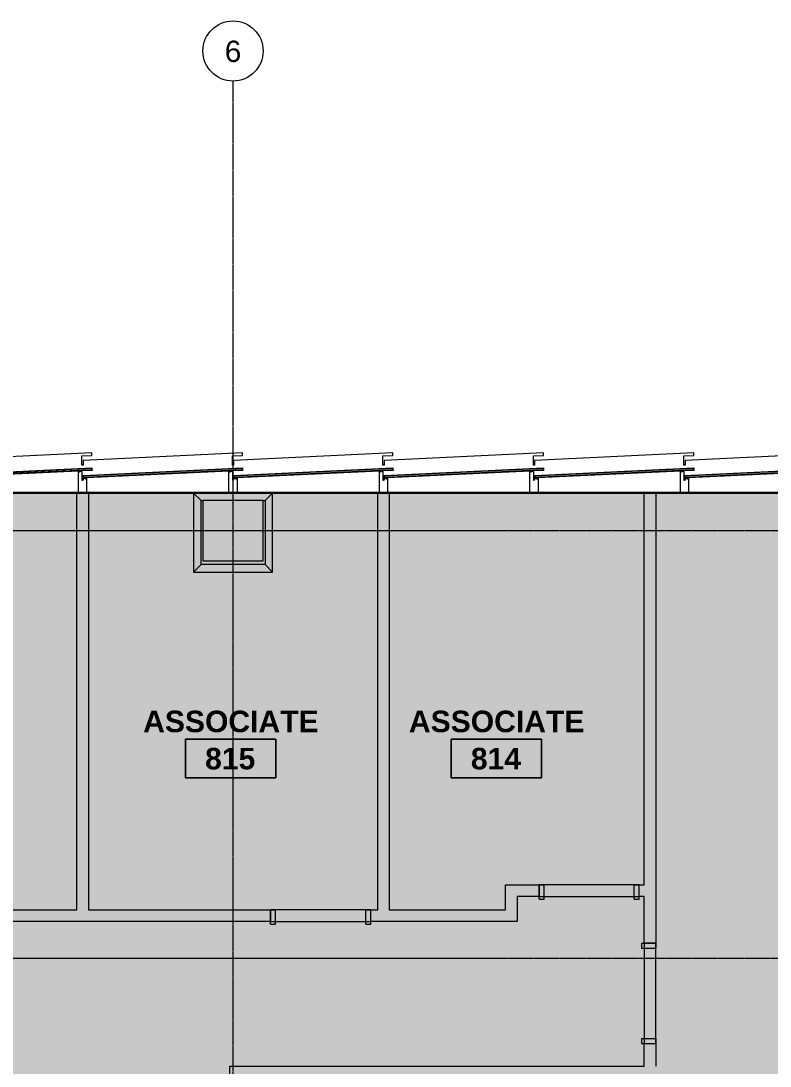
# Model space of a CAD drawing. Header units: inches. Extents: x -203 to 2853, y -968 to 768.
# Drawn here: x 1470.2 to 1768.9, y 351.6 to 768.5 of the extents above; entities that cross this region are included whole.
import ezdxf

# ---------------------------------------------------------------- set-up
doc = ezdxf.new("R2010")
doc.units = ezdxf.units.IN
doc.header["$MEASUREMENT"] = 0
doc.linetypes.add('Grid Line 1_2_', pattern=[0.875, 0.5, -0.125, 0.125, -0.125])
for name, color, linetype, lineweight in [('A-AREA-IDEN', 2, 'Continuous', 9), ('A-DETL-GENF', 92, 'Continuous', 9), ('A-DETL-THIN', 151, 'Continuous', 9), ('A-DOOR', 31, 'Continuous', 13), ('A-DOOR-FRAM', 31, 'Continuous', 20), ('A-Glaz-Exst', 7, 'Continuous', 9), ('A-WALL', 113, 'Continuous', 13), ('A-Wall-Exst', 7, 'Continuous', 9), ('A-WALL-PATT', 111, 'Continuous', 13), ('Jenner and Block 9fl_BB - MODIFIED_pb_dwg', 8, 'Continuous', 9), ('S-GRID', 1, 'Continuous', 9), ('S-GRID-IDEN', 1, 'Continuous', 9)]:
    doc.layers.add(name, color=color, linetype=linetype, lineweight=lineweight)
doc.styles.add('Swis721 Lt BT', font='swissl.ttf', dxfattribs={"height": 8.514638})
doc.styles.add('Swis721 Lt BT_B', font='', dxfattribs={"height": 8.583975})
doc.styles.get('Swis721 Lt BT_B').set_extended_font_data('Swis721 Lt BT', bold=True)

# ---------------------------------------------------------------- blocks, each defined once
blk = doc.blocks.new('Single Flush - OTJ_SOLIDFLUSH_ALUM-5493998-LEVEL 8 - DEMO RCP')
at = {"layer": 'A-DOOR-FRAM', "color": 8}
for p, q in [((-20, -3.4375), (-20, 2.3125)), ((-20, 2.3125), (-18, 2.3125)), ((-18, -3.4375), (-18, 2.3125)), ((18.000004, -3.4375), (18.000004, 2.3125)), ((18.000004, 2.3125), (20.000004, 2.3125)), ((20.000004, -3.4375), (20.000004, 2.3125)), ((-20, -3.4375), (-18, -3.4375)), ((18.000004, -3.4375), (20.000004, -3.4375))]:
    blk.add_line(p, q, dxfattribs=at)
blk = doc.blocks.new('Jenner and Block 9fl_BB - MODIFIED_pb_dwg_CW-60-V14-LEVEL 8 - DEMO RCP')
at = {"layer": 'A-Glaz-Exst'}
for p, q in [((12.2, 3.66), (9.21, -59.64)), ((12.71, 3.76), (9.71, -59.79)), ((12.7, 3.64), (11.95, 3.67)), ((2.96, -1.63), (11.5, -1.63)), ((11.38, -1.22), (11.47, -1.22)), ((11.38, -1.27), (11.46, -1.27)), ((11.51, -0.25), (11.47, -1.19)), ((11.69, -0.87), (11.49, -0.86)), ((11.67, -1.6), (11.68, -1.6)), ((11.68, -1.41), (11.69, -1.41)), ((11.68, -1.46), (11.68, -1.46)), ((11.68, -1.51), (11.68, -1.51)), ((11.68, -1.55), (11.68, -1.55)), ((11.69, -1.18), (11.7, -1.18)), ((11.69, -1.23), (11.7, -1.23)), ((11.69, -1.27), (11.69, -1.27)), ((11.69, -1.32), (11.69, -1.32)), ((11.69, -1.37), (11.69, -1.37)), ((11.7, -0.99), (11.71, -0.99)), ((11.7, -1.04), (11.7, -1.04)), ((11.7, -1.09), (11.7, -1.09)), ((11.7, -1.13), (11.7, -1.13)), ((11.71, -0.9), (11.71, -0.9)), ((11.71, -0.95), (11.71, -0.95)), ((8.67, -58.72), (8.75, -58.73)), ((8.67, -58.77), (8.75, -58.78)), ((8.94, -59.13), (8.74, -59.12)), ((8.96, -59.05), (8.97, -59.05)), ((8.96, -59.1), (8.96, -59.1)), ((8.96, -59.63), (9.71, -59.67)), ((8.97, -58.82), (8.98, -58.82)), ((8.97, -58.86), (8.97, -58.86)), ((8.97, -58.91), (8.97, -58.91)), ((8.97, -58.96), (8.97, -58.96)), ((8.96, -59), (8.97, -59)), ((8.98, -58.58), (8.99, -58.58)), ((8.98, -58.63), (8.99, -58.63)), ((8.98, -58.68), (8.98, -58.68)), ((8.98, -58.72), (8.98, -58.72)), ((8.98, -58.77), (8.98, -58.77)), ((8.99, -58.4), (9, -58.4)), ((8.99, -58.44), (8.99, -58.44)), ((8.99, -58.49), (8.99, -58.49)), ((8.99, -58.54), (8.99, -58.54))]:
    blk.add_line(p, q, dxfattribs=at)
at = {"layer": 'A-Glaz-Exst', "flags": 128}
for points in [[(2.96, -0.25), (3.14, -0.25), (3.14, 0)], [(11.56, -0.25), (8.14, -0.25), (8.14, 0), (8.14, -0.25)], [(9.95, -59.8), (12.95, 3.75), (12.7, 3.76), (11.95, 3.8), (11.76, -0.26), (11.7, -1.58), (9.02, -58.42), (8.96, -59.75), (9.95, -59.8)], [(14.14, 0), (14.14, -0.26), (17.76, -0.26), (17.95, 3.75), (18.96, 3.75), (15.96, -59.75), (14.14, -59.75), (14.14, -60)], [(11.44, -1.19), (11.42, -1.18), (11.42, -1.15), (11.35, -1.14), (11.32, -1.19), (11.31, -1.24), (11.32, -1.29), (11.34, -1.34), (11.41, -1.35), (11.41, -1.31), (11.44, -1.31)], [(11.49, -0.87), (11.47, -1.19), (11.41, -1.19), (11.41, -1.16), (11.38, -1.16), (11.33, -1.22), (11.32, -1.24), (11.33, -1.27), (11.37, -1.33), (11.4, -1.34), (11.4, -1.31), (11.47, -1.31), (11.46, -1.34)], [(11.45, -1.62), (11.47, -1.31), (11.45, -1.62), (11.65, -1.62)], [(8.97, -58.38), (8.71, -58.38), (2.96, -58.38), (2.96, -59.75), (2.96, -58.37)], [(2.96, -59.75), (3.14, -59.75), (3.14, -60)], [(8.75, -58.81), (8.71, -59.75), (8.14, -59.75), (8.14, -60)], [(8.72, -58.81), (8.7, -58.81), (8.7, -58.85), (8.62, -58.85), (8.6, -58.8), (8.6, -58.75), (8.61, -58.69), (8.63, -58.65), (8.71, -58.65), (8.71, -58.69), (8.73, -58.69)], [(8.74, -59.13), (8.75, -58.81), (8.69, -58.81), (8.68, -58.84), (8.65, -58.84), (8.61, -58.77), (8.61, -58.75), (8.62, -58.72), (8.66, -58.66), (8.69, -58.66), (8.69, -58.69), (8.76, -58.69), (8.77, -58.38)], [(8.76, -58.69), (8.77, -58.38), (8.76, -58.69), (8.76, -58.66)]]:
    blk.add_lwpolyline(points, dxfattribs=at)
at = {"layer": 'A-Glaz-Exst'}
for centre, radius, start, end in [((11.38, -1.25), 0.0249, 87.3555, 177.3555), ((11.38, -1.25), 0.0249, 177.3555, 267.3555), ((11.44, -1.16), 0.0305, 271.5516, 353.6896), ((11.43, -1.34), 0.0305, 1.0214, 83.1594), ((11.47, -1.25), 0.0249, 267.3555, 357.3555), ((11.47, -1.25), 0.0249, 357.3555, 87.3555), ((11.63, -0.5), 0.258, 238.8655, 297.0089), ((11.62, -0.6), 0.258, 238.8655, 297.0089), ((11.64, -0.31), 0.258, 238.8655, 297.0089), ((11.63, -0.41), 0.258, 238.8655, 297.0089), ((11.65, -0.03), 0.258, 238.8655, 297.0089), ((11.64, -0.12), 0.258, 238.8655, 297.0089), ((11.64, -0.22), 0.258, 238.8655, 297.0089), ((11.68, -1.53), 0.0234, 87.297, 267.297), ((11.67, -1.62), 0.0234, 87.297, 177.7828), ((11.67, -1.62), 0.0234, 87.297, 177.2547), ((11.69, -1.34), 0.0234, 87.297, 267.297), ((11.68, -1.44), 0.0234, 87.297, 267.297), ((11.7, -1.16), 0.0234, 87.297, 267.297), ((11.69, -1.25), 0.0234, 87.297, 267.297), ((11.68, -1.58), 0.0238, 260.3836, 353.7904), ((11.7, -0.97), 0.0234, 87.297, 267.297), ((11.7, -1.06), 0.0234, 87.297, 267.297), ((11.68, -1.48), 0.0234, 267.297, 87.297), ((11.68, -1.58), 0.0234, 15.8834, 87.297), ((11.68, -1.58), 0.0234, 267.297, 1.6464), ((11.71, -0.88), 0.0234, 175.8685, 267.297), ((11.69, -1.3), 0.0234, 267.297, 87.297), ((11.69, -1.39), 0.0234, 267.297, 87.297), ((11.71, -1.02), 0.0234, 267.297, 87.297), ((11.7, -1.11), 0.0234, 267.297, 87.297), ((11.7, -1.2), 0.0234, 267.297, 87.297), ((11.71, -0.92), 0.0234, 267.297, 87.297), ((8.67, -58.75), 0.0249, 87.3502, 177.3502), ((8.67, -58.75), 0.0249, 177.3502, 267.3502), ((8.83, -59.98), 0.34, 67.7305, 110.8758), ((8.83, -60.07), 0.34, 68.4686, 111.6228), ((8.72, -58.84), 0.0305, 1.0161, 83.1541), ((8.83, -59.72), 0.34, 65.4949, 108.6593), ((8.83, -59.81), 0.34, 66.2438, 109.3942), ((8.83, -59.89), 0.34, 67.0021, 110.133), ((8.73, -58.66), 0.0305, 271.5463, 353.6844), ((8.83, -59.55), 0.34, 63.9852, 107.2002), ((8.83, -59.64), 0.34, 64.7421, 107.928), ((8.75, -58.75), 0.0249, 357.3502, 87.3502), ((8.75, -58.75), 0.0249, 267.3502, 357.3502), ((8.97, -58.93), 0.0234, 87.3355, 267.3355), ((8.96, -59.03), 0.0234, 87.3355, 267.3355), ((8.96, -59.12), 0.0234, 87.3355, 193.174), ((8.98, -58.75), 0.0234, 87.3355, 267.3355), ((8.97, -58.84), 0.0234, 87.3355, 267.3355), ((8.99, -58.56), 0.0234, 87.3355, 267.3355), ((8.98, -58.65), 0.0234, 87.3355, 267.3355), ((8.96, -59.07), 0.0234, 267.3355, 87.3355), ((8.99, -58.37), 0.0234, 190.1274, 267.3355), ((8.99, -58.37), 0.0234, 190.6265, 267.3355), ((8.99, -58.47), 0.0234, 87.3355, 267.3355), ((8.97, -58.89), 0.0234, 267.3355, 87.3355), ((8.97, -58.98), 0.0234, 267.3355, 87.3355), ((8.98, -58.7), 0.0234, 267.3355, 87.3355), ((8.98, -58.79), 0.0234, 267.3355, 87.3355), ((9, -58.42), 0.0238, 0.8421, 94.2489), ((9, -58.42), 0.0234, 267.3355, 87.3355), ((8.99, -58.51), 0.0234, 267.3355, 87.3355), ((8.99, -58.61), 0.0234, 267.3355, 87.3355)]:
    blk.add_arc(centre, radius, start, end, dxfattribs=at)
blk = doc.blocks.new('Jenner and Block 9fl_BB - MODIFIED_pb_dwg_CW-60-V15-LEVEL 8 - DEMO RCP')
at = {"layer": 'A-Glaz-Exst'}
for p, q in [((12.2, 3.66), (9.21, -59.64)), ((12.71, 3.76), (9.71, -59.79)), ((12.7, 3.64), (11.95, 3.67)), ((11.38, -1.22), (11.47, -1.22)), ((11.38, -1.27), (11.46, -1.27)), ((11.51, -0.25), (11.47, -1.19)), ((11.69, -0.87), (11.49, -0.86)), ((11.67, -1.6), (11.68, -1.6)), ((11.68, -1.41), (11.69, -1.41)), ((11.68, -1.46), (11.68, -1.46)), ((11.68, -1.51), (11.68, -1.51)), ((11.68, -1.55), (11.68, -1.55)), ((11.69, -1.18), (11.7, -1.18)), ((11.69, -1.23), (11.7, -1.23)), ((11.69, -1.27), (11.69, -1.27)), ((11.69, -1.32), (11.69, -1.32)), ((11.69, -1.37), (11.69, -1.37)), ((11.7, -0.99), (11.71, -0.99)), ((11.7, -1.04), (11.7, -1.04)), ((11.7, -1.09), (11.7, -1.09)), ((11.7, -1.13), (11.7, -1.13)), ((11.71, -0.9), (11.71, -0.9)), ((11.71, -0.95), (11.71, -0.95)), ((8.67, -58.72), (8.75, -58.73)), ((8.67, -58.77), (8.75, -58.78)), ((8.94, -59.13), (8.74, -59.12)), ((8.96, -59.05), (8.97, -59.05)), ((8.96, -59.1), (8.96, -59.1)), ((8.96, -59.63), (9.71, -59.67)), ((8.97, -58.82), (8.98, -58.82)), ((8.97, -58.86), (8.97, -58.86)), ((8.97, -58.91), (8.97, -58.91)), ((8.97, -58.96), (8.97, -58.96)), ((8.96, -59), (8.97, -59)), ((8.98, -58.58), (8.99, -58.58)), ((8.98, -58.63), (8.99, -58.63)), ((8.98, -58.68), (8.98, -58.68)), ((8.98, -58.72), (8.98, -58.72)), ((8.98, -58.77), (8.98, -58.77)), ((8.99, -58.4), (9, -58.4)), ((8.99, -58.44), (8.99, -58.44)), ((8.99, -58.49), (8.99, -58.49)), ((8.99, -58.54), (8.99, -58.54))]:
    blk.add_line(p, q, dxfattribs=at)
at = {"layer": 'A-Glaz-Exst', "flags": 128}
for points in [[(2.96, -0.25), (3.14, -0.25), (3.14, 0)], [(11.56, -0.25), (8.14, -0.25), (8.14, 0), (8.14, -0.25)], [(9.95, -59.8), (12.95, 3.75), (12.7, 3.76), (11.95, 3.8), (11.76, -0.26), (11.7, -1.58), (9.02, -58.42), (8.96, -59.75), (9.95, -59.8)], [(14.14, 0), (14.14, -0.26), (17.76, -0.26), (17.95, 3.75), (18.96, 3.75), (15.96, -59.75), (14.14, -59.75), (14.14, -60)], [(2.96, -1.63), (2.96, -0.25), (2.96, -1.63), (11.5, -1.63)], [(11.44, -1.19), (11.42, -1.18), (11.42, -1.15), (11.35, -1.14), (11.32, -1.19), (11.31, -1.24), (11.32, -1.29), (11.34, -1.34), (11.41, -1.35), (11.41, -1.31), (11.44, -1.31)], [(11.49, -0.87), (11.47, -1.19), (11.41, -1.19), (11.41, -1.16), (11.38, -1.16), (11.33, -1.22), (11.32, -1.24), (11.33, -1.27), (11.37, -1.33), (11.4, -1.34), (11.4, -1.31), (11.47, -1.31), (11.46, -1.34)], [(11.45, -1.62), (11.47, -1.31), (11.45, -1.62), (11.65, -1.62)], [(8.97, -58.38), (8.71, -58.38), (2.96, -58.38)], [(2.96, -59.75), (3.14, -59.75), (3.14, -60)], [(8.75, -58.81), (8.71, -59.75), (8.14, -59.75), (8.14, -60)], [(8.72, -58.81), (8.7, -58.81), (8.7, -58.85), (8.62, -58.85), (8.6, -58.8), (8.6, -58.75), (8.61, -58.69), (8.63, -58.65), (8.71, -58.65), (8.71, -58.69), (8.73, -58.69)], [(8.74, -59.13), (8.75, -58.81), (8.69, -58.81), (8.68, -58.84), (8.65, -58.84), (8.61, -58.77), (8.61, -58.75), (8.62, -58.72), (8.66, -58.66), (8.69, -58.66), (8.69, -58.69), (8.76, -58.69), (8.77, -58.38)], [(8.76, -58.69), (8.77, -58.38), (8.76, -58.69), (8.76, -58.66)]]:
    blk.add_lwpolyline(points, dxfattribs=at)
at = {"layer": 'A-Glaz-Exst'}
for centre, radius, start, end in [((11.38, -1.25), 0.0249, 87.3555, 177.3555), ((11.38, -1.25), 0.0249, 177.3555, 267.3555), ((11.44, -1.16), 0.0305, 271.5516, 353.6896), ((11.43, -1.34), 0.0305, 1.0214, 83.1594), ((11.47, -1.25), 0.0249, 267.3555, 357.3555), ((11.47, -1.25), 0.0249, 357.3555, 87.3555), ((11.63, -0.5), 0.258, 238.8655, 297.0089), ((11.62, -0.6), 0.258, 238.8655, 297.0089), ((11.64, -0.31), 0.258, 238.8655, 297.0089), ((11.63, -0.41), 0.258, 238.8655, 297.0089), ((11.65, -0.03), 0.258, 238.8655, 297.0089), ((11.64, -0.12), 0.258, 238.8655, 297.0089), ((11.64, -0.22), 0.258, 238.8655, 297.0089), ((11.68, -1.53), 0.0234, 87.297, 267.297), ((11.67, -1.62), 0.0234, 87.297, 177.7828), ((11.67, -1.62), 0.0234, 87.297, 177.2547), ((11.69, -1.34), 0.0234, 87.297, 267.297), ((11.68, -1.44), 0.0234, 87.297, 267.297), ((11.7, -1.16), 0.0234, 87.297, 267.297), ((11.69, -1.25), 0.0234, 87.297, 267.297), ((11.68, -1.58), 0.0238, 260.3836, 353.7904), ((11.7, -0.97), 0.0234, 87.297, 267.297), ((11.7, -1.06), 0.0234, 87.297, 267.297), ((11.68, -1.48), 0.0234, 267.297, 87.297), ((11.68, -1.58), 0.0234, 15.8834, 87.297), ((11.68, -1.58), 0.0234, 267.297, 1.6464), ((11.71, -0.88), 0.0234, 175.8685, 267.297), ((11.69, -1.3), 0.0234, 267.297, 87.297), ((11.69, -1.39), 0.0234, 267.297, 87.297), ((11.71, -1.02), 0.0234, 267.297, 87.297), ((11.7, -1.11), 0.0234, 267.297, 87.297), ((11.7, -1.2), 0.0234, 267.297, 87.297), ((11.71, -0.92), 0.0234, 267.297, 87.297), ((8.67, -58.75), 0.0249, 87.3502, 177.3502), ((8.67, -58.75), 0.0249, 177.3502, 267.3502), ((8.83, -59.98), 0.34, 67.7305, 110.8758), ((8.83, -60.07), 0.34, 68.4686, 111.6228), ((8.72, -58.84), 0.0305, 1.0161, 83.1541), ((8.83, -59.72), 0.34, 65.4949, 108.6593), ((8.83, -59.81), 0.34, 66.2438, 109.3942), ((8.83, -59.89), 0.34, 67.0021, 110.133), ((8.73, -58.66), 0.0305, 271.5463, 353.6844), ((8.83, -59.55), 0.34, 63.9852, 107.2002), ((8.83, -59.64), 0.34, 64.7421, 107.928), ((8.75, -58.75), 0.0249, 357.3502, 87.3502), ((8.75, -58.75), 0.0249, 267.3502, 357.3502), ((8.97, -58.93), 0.0234, 87.3355, 267.3355), ((8.96, -59.03), 0.0234, 87.3355, 267.3355), ((8.96, -59.12), 0.0234, 87.3355, 193.174), ((8.98, -58.75), 0.0234, 87.3355, 267.3355), ((8.97, -58.84), 0.0234, 87.3355, 267.3355), ((8.99, -58.56), 0.0234, 87.3355, 267.3355), ((8.98, -58.65), 0.0234, 87.3355, 267.3355), ((8.96, -59.07), 0.0234, 267.3355, 87.3355), ((8.99, -58.37), 0.0234, 190.1274, 267.3355), ((8.99, -58.37), 0.0234, 190.6265, 267.3355), ((8.99, -58.47), 0.0234, 87.3355, 267.3355), ((8.97, -58.89), 0.0234, 267.3355, 87.3355), ((8.97, -58.98), 0.0234, 267.3355, 87.3355), ((8.98, -58.7), 0.0234, 267.3355, 87.3355), ((8.98, -58.79), 0.0234, 267.3355, 87.3355), ((9, -58.42), 0.0238, 0.8421, 94.2489), ((9, -58.42), 0.0234, 267.3355, 87.3355), ((8.99, -58.51), 0.0234, 267.3355, 87.3355), ((8.99, -58.61), 0.0234, 267.3355, 87.3355)]:
    blk.add_arc(centre, radius, start, end, dxfattribs=at)
blk = doc.blocks.new('Jenner and Block 9fl_BB - MODIFIED_pb_dwg_CW-60-5619055-LEVEL 8 - DEMO RCP')
at = {"layer": 'A-Glaz-Exst'}
for p, q in [((12.2, 3.66), (9.21, -59.64)), ((12.71, 3.76), (9.71, -59.79)), ((12.7, 3.64), (11.95, 3.67)), ((11.38, -1.22), (11.47, -1.22)), ((11.38, -1.27), (11.46, -1.27)), ((11.51, -0.25), (11.47, -1.19)), ((11.69, -0.87), (11.49, -0.86)), ((11.67, -1.6), (11.68, -1.6)), ((11.68, -1.41), (11.69, -1.41)), ((11.68, -1.46), (11.68, -1.46)), ((11.68, -1.51), (11.68, -1.51)), ((11.68, -1.55), (11.68, -1.55)), ((11.69, -1.18), (11.7, -1.18)), ((11.69, -1.23), (11.7, -1.23)), ((11.69, -1.27), (11.69, -1.27)), ((11.69, -1.32), (11.69, -1.32)), ((11.69, -1.37), (11.69, -1.37)), ((11.7, -0.99), (11.71, -0.99)), ((11.7, -1.04), (11.7, -1.04)), ((11.7, -1.09), (11.7, -1.09)), ((11.7, -1.13), (11.7, -1.13)), ((11.71, -0.9), (11.71, -0.9)), ((11.71, -0.95), (11.71, -0.95)), ((8.67, -58.72), (8.75, -58.73)), ((8.67, -58.77), (8.75, -58.78)), ((8.94, -59.13), (8.74, -59.12)), ((8.96, -59.05), (8.97, -59.05)), ((8.96, -59.1), (8.96, -59.1)), ((8.96, -59.63), (9.71, -59.67)), ((8.97, -58.82), (8.98, -58.82)), ((8.97, -58.86), (8.97, -58.86)), ((8.97, -58.91), (8.97, -58.91)), ((8.97, -58.96), (8.97, -58.96)), ((8.96, -59), (8.97, -59)), ((8.98, -58.58), (8.99, -58.58)), ((8.98, -58.63), (8.99, -58.63)), ((8.98, -58.68), (8.98, -58.68)), ((8.98, -58.72), (8.98, -58.72)), ((8.98, -58.77), (8.98, -58.77)), ((8.99, -58.4), (9, -58.4)), ((8.99, -58.44), (8.99, -58.44)), ((8.99, -58.49), (8.99, -58.49)), ((8.99, -58.54), (8.99, -58.54))]:
    blk.add_line(p, q, dxfattribs=at)
at = {"layer": 'A-Glaz-Exst', "flags": 128}
for points in [[(2.96, -0.25), (3.14, -0.25), (3.14, 0)], [(11.56, -0.25), (8.14, -0.25), (8.14, 0), (8.14, -0.25)], [(9.95, -59.8), (12.95, 3.75), (12.7, 3.76), (11.95, 3.8), (11.76, -0.26), (11.7, -1.58), (9.02, -58.42), (8.96, -59.75), (9.95, -59.8)], [(14.14, 0), (14.14, -0.26), (17.76, -0.26), (17.95, 3.75), (18.96, 3.75), (15.96, -59.75), (14.14, -59.75), (14.14, -60)], [(2.96, -1.63), (2.96, -0.25), (2.96, -1.63), (11.5, -1.63)], [(11.44, -1.19), (11.42, -1.18), (11.42, -1.15), (11.35, -1.14), (11.32, -1.19), (11.31, -1.24), (11.32, -1.29), (11.34, -1.34), (11.41, -1.35), (11.41, -1.31), (11.44, -1.31)], [(11.49, -0.87), (11.47, -1.19), (11.41, -1.19), (11.41, -1.16), (11.38, -1.16), (11.33, -1.22), (11.32, -1.24), (11.33, -1.27), (11.37, -1.33), (11.4, -1.34), (11.4, -1.31), (11.47, -1.31), (11.46, -1.34)], [(11.45, -1.62), (11.47, -1.31), (11.45, -1.62), (11.65, -1.62)], [(8.97, -58.38), (8.71, -58.38), (2.96, -58.38), (2.96, -59.75), (2.96, -58.37)], [(2.96, -59.75), (3.14, -59.75), (3.14, -60)], [(8.75, -58.81), (8.71, -59.75), (8.14, -59.75), (8.14, -60)], [(8.72, -58.81), (8.7, -58.81), (8.7, -58.85), (8.62, -58.85), (8.6, -58.8), (8.6, -58.75), (8.61, -58.69), (8.63, -58.65), (8.71, -58.65), (8.71, -58.69), (8.73, -58.69)], [(8.74, -59.13), (8.75, -58.81), (8.69, -58.81), (8.68, -58.84), (8.65, -58.84), (8.61, -58.77), (8.61, -58.75), (8.62, -58.72), (8.66, -58.66), (8.69, -58.66), (8.69, -58.69), (8.76, -58.69), (8.77, -58.38)], [(8.76, -58.69), (8.77, -58.38), (8.76, -58.69), (8.76, -58.66)]]:
    blk.add_lwpolyline(points, dxfattribs=at)
at = {"layer": 'A-Glaz-Exst'}
for centre, radius, start, end in [((11.38, -1.25), 0.0249, 87.3555, 177.3555), ((11.38, -1.25), 0.0249, 177.3555, 267.3555), ((11.44, -1.16), 0.0305, 271.5516, 353.6896), ((11.43, -1.34), 0.0305, 1.0214, 83.1594), ((11.47, -1.25), 0.0249, 267.3555, 357.3555), ((11.47, -1.25), 0.0249, 357.3555, 87.3555), ((11.63, -0.5), 0.258, 238.8655, 297.0089), ((11.62, -0.6), 0.258, 238.8655, 297.0089), ((11.64, -0.31), 0.258, 238.8655, 297.0089), ((11.63, -0.41), 0.258, 238.8655, 297.0089), ((11.65, -0.03), 0.258, 238.8655, 297.0089), ((11.64, -0.12), 0.258, 238.8655, 297.0089), ((11.64, -0.22), 0.258, 238.8655, 297.0089), ((11.68, -1.53), 0.0234, 87.297, 267.297), ((11.67, -1.62), 0.0234, 87.297, 177.7828), ((11.67, -1.62), 0.0234, 87.297, 177.2547), ((11.69, -1.34), 0.0234, 87.297, 267.297), ((11.68, -1.44), 0.0234, 87.297, 267.297), ((11.7, -1.16), 0.0234, 87.297, 267.297), ((11.69, -1.25), 0.0234, 87.297, 267.297), ((11.68, -1.58), 0.0238, 260.3836, 353.7904), ((11.7, -0.97), 0.0234, 87.297, 267.297), ((11.7, -1.06), 0.0234, 87.297, 267.297), ((11.68, -1.48), 0.0234, 267.297, 87.297), ((11.68, -1.58), 0.0234, 15.8834, 87.297), ((11.68, -1.58), 0.0234, 267.297, 1.6464), ((11.71, -0.88), 0.0234, 175.8685, 267.297), ((11.69, -1.3), 0.0234, 267.297, 87.297), ((11.69, -1.39), 0.0234, 267.297, 87.297), ((11.71, -1.02), 0.0234, 267.297, 87.297), ((11.7, -1.11), 0.0234, 267.297, 87.297), ((11.7, -1.2), 0.0234, 267.297, 87.297), ((11.71, -0.92), 0.0234, 267.297, 87.297), ((8.67, -58.75), 0.0249, 87.3502, 177.3502), ((8.67, -58.75), 0.0249, 177.3502, 267.3502), ((8.83, -59.98), 0.34, 67.7305, 110.8758), ((8.83, -60.07), 0.34, 68.4686, 111.6228), ((8.72, -58.84), 0.0305, 1.0161, 83.1541), ((8.83, -59.72), 0.34, 65.4949, 108.6593), ((8.83, -59.81), 0.34, 66.2438, 109.3942), ((8.83, -59.89), 0.34, 67.0021, 110.133), ((8.73, -58.66), 0.0305, 271.5463, 353.6844), ((8.83, -59.55), 0.34, 63.9852, 107.2002), ((8.83, -59.64), 0.34, 64.7421, 107.928), ((8.75, -58.75), 0.0249, 357.3502, 87.3502), ((8.75, -58.75), 0.0249, 267.3502, 357.3502), ((8.97, -58.93), 0.0234, 87.3355, 267.3355), ((8.96, -59.03), 0.0234, 87.3355, 267.3355), ((8.96, -59.12), 0.0234, 87.3355, 193.174), ((8.98, -58.75), 0.0234, 87.3355, 267.3355), ((8.97, -58.84), 0.0234, 87.3355, 267.3355), ((8.99, -58.56), 0.0234, 87.3355, 267.3355), ((8.98, -58.65), 0.0234, 87.3355, 267.3355), ((8.96, -59.07), 0.0234, 267.3355, 87.3355), ((8.99, -58.37), 0.0234, 190.1274, 267.3355), ((8.99, -58.37), 0.0234, 190.6265, 267.3355), ((8.99, -58.47), 0.0234, 87.3355, 267.3355), ((8.97, -58.89), 0.0234, 267.3355, 87.3355), ((8.97, -58.98), 0.0234, 267.3355, 87.3355), ((8.98, -58.7), 0.0234, 267.3355, 87.3355), ((8.98, -58.79), 0.0234, 267.3355, 87.3355), ((9, -58.42), 0.0238, 0.8421, 94.2489), ((9, -58.42), 0.0234, 267.3355, 87.3355), ((8.99, -58.51), 0.0234, 267.3355, 87.3355), ((8.99, -58.61), 0.0234, 267.3355, 87.3355)]:
    blk.add_arc(centre, radius, start, end, dxfattribs=at)
blk = doc.blocks.new('Jenner and Block 9fl_BB - MODIFIED_pb_dwg-4752101-LEVEL 8 - DEMO RCP')
at = {"layer": 'A-Glaz-Exst'}
for p, q in [((1377.05, 580.15), (1492.42, 580.15)), ((1497.05, 580.15), (1612.42, 580.15)), ((1617.05, 580.15), (1718.67, 580.15)), ((1723.3, 580.15), (1910.23, 580.15))]:
    blk.add_line(p, q, dxfattribs=at)
at = {"layer": 'A-Wall-Exst'}
blk.add_line((1566.73, 577.15), (1567.48, 577.15), dxfattribs=at)
at = {"layer": 'A-Wall-Exst', "flags": 128}
blk.add_lwpolyline([(1538.98, 580.15), (1538.98, 548.65), (1570.48, 548.65), (1570.48, 580.15)], close=True, dxfattribs=at)
blk.add_lwpolyline([(1567.48, 577.15), (1567.48, 551.65), (1541.98, 551.65), (1541.98, 577.15), (1542.73, 577.15)], dxfattribs=at)
at = {"layer": 'A-WALL-PATT', "color": 7, "lineweight": 9, "flags": 128}
for points in [[(1538.98, 580.15), (1541.98, 577.15)], [(1567.48, 577.15), (1570.48, 580.15)], [(1541.98, 551.65), (1538.98, 548.65)], [(1567.48, 551.65), (1570.48, 548.65)]]:
    blk.add_lwpolyline(points, close=True, dxfattribs=at)
at = {"extrusion": (0, 0, -1), "zscale": -1, "rotation": 90.00000000000001}
for name, p in [('Jenner and Block 9fl_BB - MODIFIED_pb_dwg_CW-60-V14-LEVEL 8 - DEMO RCP', (-1494.73, 577.19)), ('Jenner and Block 9fl_BB - MODIFIED_pb_dwg_CW-60-V15-LEVEL 8 - DEMO RCP', (-1554.73, 577.19)), ('Jenner and Block 9fl_BB - MODIFIED_pb_dwg_CW-60-V14-LEVEL 8 - DEMO RCP', (-1614.73, 577.19)), ('Jenner and Block 9fl_BB - MODIFIED_pb_dwg_CW-60-V15-LEVEL 8 - DEMO RCP', (-1674.73, 577.19)), ('Jenner and Block 9fl_BB - MODIFIED_pb_dwg_CW-60-5619055-LEVEL 8 - DEMO RCP', (-1734.73, 577.19)), ('Jenner and Block 9fl_BB - MODIFIED_pb_dwg_CW-60-5619055-LEVEL 8 - DEMO RCP', (-1794.73, 577.19))]:
    blk.add_blockref(name, p, dxfattribs=at)
blk = doc.blocks.new('Grid - Grid Head - Circle-50561-LEVEL 8 - DEMO RCP')
at = {"layer": 'S-GRID-IDEN'}
blk.add_circle((0, 0), 0.125, dxfattribs=at)
blk = doc.blocks.new('Room Tag - Room Name and Number-3379422-LEVEL 8 - DEMO RCP')
at = {"layer": 'A-AREA-IDEN'}
for p, q in [((-0.1881, -0.1636), (-0.1881, -0.0018)), ((-0.1881, -0.0018), (0.1869, -0.0018)), ((0.1869, -0.0018), (-0.1881, -0.0018)), ((-0.1881, -0.0018), (-0.1881, -0.1636)), ((0.1869, -0.0018), (0.1869, -0.1636)), ((0.1869, -0.1636), (0.1869, -0.0018)), ((0.1869, -0.1636), (-0.1881, -0.1636)), ((-0.1881, -0.1636), (0.1869, -0.1636))]:
    blk.add_line(p, q, dxfattribs=at)

msp = doc.modelspace()

# ---------------------------------------------------------------- hatches: boundary and pattern name
at = {"layer": 'A-DETL-GENF'}
h = msp.add_hatch(color=9, dxfattribs=at)
h.paths.add_polyline_path([(660.98, -433.44), (660.98, -433.94), (656.69, -433.94), (656.69, -433.44)], flags=0)
h.paths.add_polyline_path([(131.76, -847.99), (290.74, -780.5), (227.71, -632.01), (203.3, -642.37), (194.97, -622.75), (199.23, -620.94), (205.75, -636.3), (297.88, -597.2), (299.68, -601.45), (231.97, -630.2), (295, -778.69), (401.08, -733.65), (338.06, -585.16), (336.5, -585.82), (334.7, -581.57), (419.28, -545.66), (421.09, -549.92), (342.31, -583.36), (405.34, -731.84), (515.31, -685.15), (511.69, -685.15), (511.69, -619.4), (491.89, -619.4), (491.89, -612.4), (492.01, -612.4), (492.01, -532.94), (471.73, -532.94), (471.73, -528.42), (457.91, -534.29), (456.1, -530.03), (470.83, -523.78), (471.73, -525.91), (471.73, -508.94), (495.73, -508.94), (495.73, -510.53), (555.67, -510.53), (555.67, -394.75), (560.67, -394.75), (560.67, -437.31), (560.17, -437.31), (560.17, -441.94), (560.67, -441.94), (560.67, -498.09), (620.88, -498.09), (620.88, -477.65), (625.88, -477.65), (625.88, -500.46), (758.51, -500.46), (758.46, -433.94), (754.23, -433.94), (754.23, -433.44), (758.51, -433.44), (758.51, -376.94), (697.48, -376.94), (697.48, -433.44), (721.73, -433.44), (721.73, -433.94), (693.48, -433.94), (693.48, -433.44), (696.98, -433.43), (696.98, -376.94), (661.48, -376.94), (661.48, -433.44), (660.98, -433.44), (660.98, -376.94), (625.46, -376.94), (625.46, -433.44), (624.19, -433.44), (624.19, -433.94), (625.46, -433.94), (625.46, -441.94), (600.17, -441.94), (600.17, -437.31), (620.83, -437.31), (620.83, -304.37), (601.17, -304.37), (601.17, -299.75), (634.61, -299.75), (634.61, -357.01), (665.48, -357.01), (665.48, -344.95), (665.98, -344.95), (665.98, -357.01), (696.98, -357.01), (696.98, -299.95), (699.23, -299.95), (699.23, -300.45), (697.48, -300.45), (697.48, -357.01), (733.48, -357.01), (733.48, -300.45), (731.73, -300.45), (731.73, -299.95), (757.71, -299.95), (757.71, -300.45), (733.98, -300.45), (733.98, -357.01), (793.96, -357.01), (793.96, -300.45), (790.21, -300.45), (790.21, -299.95), (793.96, -299.95), (793.96, -230.99), (634.98, -230.99), (634.98, -254.99), (560.67, -254.98), (560.67, -299.75), (561.17, -299.75), (561.17, -304.37), (560.67, -304.37), (560.67, -346.75), (555.67, -346.75), (555.67, -249.98), (564.59, -249.98), (564.59, -200.84), (575.84, -200.84), (575.84, -243.74), (630.36, -243.74), (630.36, -224.99), (674.86, -224.99), (674.86, -160.84), (555.74, -160.84), (555.74, 0.66), (596.73, 0.66), (596.73, -16.34), (638.73, -16.34), (638.73, 0.66), (700.73, 0.66), (700.73, -16.34), (742.73, -16.34), (742.73, 0.66), (804.73, 0.66), (804.73, -16.34), (846.73, -16.34), (846.73, 0.66), (908.73, 0.66), (908.73, -16.34), (950.73, -16.34), (950.73, 0.66), (1498.61, 0.66), (1498.61, -374.55), (1553.42, -374.55), (1553.42, 351.59), (1718.67, 351.59), (1718.67, 360.59), (1723.3, 360.59), (1723.3, 351.59), (1910.23, 351.59), (1910.23, 580.43), (-120.35, 580.43), (-120.35, 406.96), (48.71, 406.96), (48.71, 428.91), (66.73, 428.91), (66.73, 424.29), (53.33, 424.29), (53.33, 330.65), (48.71, 330.65), (48.71, 402.34), (-120.35, 402.34), (-120.35, 286.96), (48.71, 286.96), (48.71, 290.65), (53.33, 290.65), (53.33, 280.65), (48.71, 280.65), (48.71, 282.34), (-120.35, 282.34), (-120.35, 166.96), (48.71, 166.96), (48.71, 240.65), (53.33, 240.65), (53.33, 160.65), (48.71, 160.65), (48.71, 162.34), (-120.35, 162.34), (-120.35, 0.55), (-80.76, 0.55), (-80.76, -14.04), (48.71, -14.04), (48.71, 120.65), (53.33, 120.65), (53.33, -25.35), (48.71, -25.35), (48.71, -18.66), (-80.76, -18.66), (-80.76, -30.95), (-120.35, -30.95), (-120.35, -193.04), (48.71, -193.04), (48.71, -65.35), (53.33, -65.35), (53.33, -220.93), (67.88, -255.19), (63.62, -257), (48.71, -221.87), (48.71, -197.66), (-120.35, -197.66), (-120.35, -254.17), (-74.95, -361.1), (79.91, -295.37), (79.25, -293.82), (83.5, -292.01), (138.94, -422.62), (134.69, -424.43), (81.71, -299.63), (-73.15, -365.36), (42.29, -637.25), (197.13, -571.52), (169.07, -505.43), (173.33, -503.62), (203.19, -573.97), (182.94, -582.57), (183.6, -584.12), (179.34, -585.93), (178.68, -584.37), (44.1, -641.5), (120.3, -820.99)], flags=0)
h.paths.add_polyline_path([(225.76, -805.76), (216.38, -783.67), (238.47, -774.29), (247.85, -796.38), (227.71, -804.93)], flags=0)
h.paths.add_polyline_path([(446.67, -711.97), (437.29, -689.88), (459.38, -680.5), (468.76, -702.59), (455.33, -708.29)], flags=0)
h.paths.add_polyline_path([(516.31, -684.73), (893.34, -524.65), (963.74, -524.65), (963.74, -523.31), (943.94, -523.31), (943.94, -499.31), (963.74, -499.31), (963.74, -496.94), (968.74, -496.94), (968.74, -456.94), (963.74, -456.94), (963.74, -457.44), (946.48, -457.44), (946.48, -308.86), (799.96, -308.86), (799.96, -363.01), (764.51, -363.01), (764.51, -516.53), (744.73, -516.53), (744.73, -518.83), (942.73, -518.83), (942.73, -523.83), (744.73, -523.83), (744.73, -532.94), (725.26, -532.94), (725.26, -561.42), (744.73, -561.42), (744.73, -585.42), (725.26, -585.42), (725.26, -591.53), (659.62, -619.4), (590.81, -619.4), (590.81, -647.06), (516.73, -647.06), (516.73, -643.56), (587.31, -643.56), (587.31, -619.4), (516.31, -619.4), (516.31, -647.06)], flags=0)
h.paths.add_polyline_path([(658.19, -612.4), (718.26, -586.9), (718.26, -516.53), (499.01, -516.53), (499.01, -612.4), (641.71, -612.4)], flags=0)
h.paths.add_polyline_path([(266.06, -553.39), (246.26, -506.74), (353.03, -461.4), (225.02, -159.89), (218.14, -162.82), (216.66, -159.37), (120.3, -200.48), (112, -180.92), (112, -35.66), (108.25, -35.66), (108.25, 5.05), (112.87, 5.05), (112.87, -31.04), (203.26, -31.04), (203.26, 5.05), (260.18, 5.05), (261.13, 4.11), (257.73, 4.11), (257.73, 0.96), (258.26, 0.43), (250.87, 0.43), (250.87, -35.66), (237.05, -35.66), (237.05, -149.24), (363.42, -149.24), (363.42, -0.52), (297.73, -0.52), (297.73, 4.11), (495.73, 4.11), (495.73, -81.52), (491.11, -81.52), (491.11, -0.52), (368.05, -0.52), (368.05, -149.24), (491.11, -149.24), (491.11, -121.52), (495.73, -121.52), (495.73, -271.65), (491.11, -271.65), (491.11, -229.94), (467.11, -229.94), (467.11, -196.21), (491.11, -196.21), (491.11, -153.87), (237.05, -153.87), (237.05, -179.26), (294.82, -315.34), (491.11, -315.34), (491.11, -311.65), (495.73, -311.65), (495.73, -455.18), (418.47, -487.97), (416.67, -483.71), (491.11, -452.12), (491.11, -319.96), (296.78, -319.96), (374, -501.83), (379.85, -499.34), (381.65, -503.6), (372.58, -507.45), (361.98, -482.48), (304.78, -506.77), (315.23, -531.4), (266.31, -553.28)], flags=0)
h.paths.add_polyline_path([(266.31, -548.22), (309.2, -529.03), (293.38, -491.75), (250.13, -510.11), (250.18, -510.21), (271.83, -501.02), (281.21, -523.11), (259.56, -532.3), (266.06, -547.64)], flags=0)
h.paths.add_polyline_path([(3.31, -538.98), (-6.07, -516.89), (16.02, -507.51), (25.4, -529.6), (16.02, -533.58)], flags=0)
h.paths.add_polyline_path([(27.39, -520.28), (25.5, -516.06), (150.98, -462.8), (150.32, -461.25), (154.57, -459.44), (157.7, -466.8), (153.44, -468.61), (152.78, -467.06), (41.85, -514.15)], flags=0)
h.paths.add_polyline_path([(758.51, -510.53), (758.51, -505.09), (560.67, -505.09), (560.67, -510.53), (720.73, -510.53), (720.73, -508.94), (744.73, -508.94), (744.73, -510.53), (752.03, -510.53)], flags=0)
h.paths.add_polyline_path([(302.97, -502.51), (360.17, -478.23), (354.84, -465.66), (297.64, -489.95), (302.68, -501.83)], flags=0)
h.paths.add_polyline_path([(963.74, -452.44), (963.74, -308.86), (951.48, -308.86), (951.48, -452.44), (958.13, -452.44)], flags=0)
h.paths.add_polyline_path([(758.51, -370.94), (758.51, -363.01), (625.46, -363.01), (625.46, -370.94), (739.48, -370.94)], flags=0)
h.paths.add_polyline_path([(625.46, -357.01), (631.11, -357.01), (631.11, -304.37), (625.46, -304.37), (625.46, -350.03)], flags=0)
h.paths.add_polyline_path([(967.22, -347.36), (968.74, -347.36), (968.74, -342.74), (967.22, -342.74)], flags=0)
h.paths.add_polyline_path([(958.13, -303.86), (963.74, -303.86), (963.74, -267.34), (968.74, -267.34), (968.74, -227.34), (965.73, -227.33), (965.73, -224.72), (769.74, -224.72), (769.74, -224.99), (799.96, -224.99), (799.96, -303.86), (951.48, -303.86)], flags=0)
h.paths.add_polyline_path([(766.24, -224.99), (766.22, -205.94), (679.48, -205.94), (679.48, -224.99), (739.48, -224.99)], flags=0)
h.paths.add_polyline_path([(967.24, -222.33), (968.13, -222.33), (968.13, -204.94), (965.44, -204.94), (965.44, -199.94), (988.73, -199.94), (988.73, -161.74), (993.73, -161.74), (993.73, -121.74), (988.73, -121.74), (988.73, -121.34), (980.11, -121.34), (980.11, -122.59), (769.74, -122.59), (769.74, -217.72), (965.73, -217.72), (965.73, -222.33), (967.23, -222.33)], flags=0)
h.paths.add_polyline_path([(491.11, -201.31), (491.11, -200.83), (471.73, -200.83), (471.73, -201.31), (472.22, -201.31)], flags=0)
h.paths.add_polyline_path([(721.93, -201.31), (766.24, -201.31), (766.24, -119.34), (679.48, -119.34), (679.48, -201.31)], flags=0)
h.paths.add_polyline_path([(232.42, -168.37), (232.42, -156.73), (228.24, -158.51), (229.11, -160.57)], flags=0)
h.paths.add_polyline_path([(584.66, -146.84), (668.23, -146.84), (668.23, -111.34), (771.73, -111.34), (771.73, -24.34), (569.74, -24.34), (569.74, -146.84)], flags=0)
h.paths.add_polyline_path([(817.11, -111.34), (979.73, -111.34), (979.73, -24.34), (776.36, -24.34), (776.36, -111.34)], flags=0)
h.paths.add_polyline_path([(207.88, -31.04), (232.42, -31.04), (232.42, -29.34), (220.73, -29.34), (220.73, -1.34), (246.25, -1.34), (246.25, 0.43), (207.88, 0.43), (207.88, -29.43)], flags=0)
h.paths.add_polyline_path([(246.25, -31.04), (246.25, -29.34), (237.05, -29.34), (237.05, -31.04)], flags=0)
h.paths.add_polyline_path([(-93.75, -27.45), (-84.26, -27.45), (-84.26, -27.34), (-117.75, -27.34), (-117.75, -2.95), (-120.35, -2.95), (-120.35, -27.45), (-117.75, -27.45)], flags=0)
h.paths.add_polyline_path([(1495.17, 70.48), (1473.05, 70.48), (1473.05, 222.43), (1334.05, 222.43), (1334.05, 99.48), (1442.73, 99.48), (1442.73, 70.92), (1220.42, 70.92), (1220.42, 99.48), (1329.42, 99.48), (1329.42, 222.43), (1167.42, 222.43), (1167.42, 137.87), (1166.99, 137.87), (1166.99, 106.37), (1167.42, 106.37), (1167.42, 70.48), (1162.8, 70.48), (1162.8, 70.92), (1009.8, 70.92), (1009.8, 133.25), (931.42, 133.25), (931.42, 70.48), (766.8, 70.48), (766.8, 103.43), (726.05, 103.43), (726.05, 294.15), (766.8, 294.15), (766.8, 350.67), (785.11, 350.67), (785.11, 346.92), (771.42, 346.92), (771.42, 227.06), (826.8, 227.06), (826.8, 346.92), (825.11, 346.92), (825.11, 350.67), (1166.99, 350.67), (1166.99, 227.06), (1492.42, 227.06), (1492.42, 347.74), (1497.05, 347.74), (1497.05, 222.43), (1477.67, 222.43), (1477.67, 75.11), (1495.17, 75.11), (1495.17, 70.92)], flags=0)
h.paths.add_polyline_path([(453.4, 72.48), (430.42, 72.48), (430.42, 109.37), (435.05, 109.37), (435.05, 77.11), (557.42, 77.11), (557.42, 182.43), (528.42, 182.43), (528.42, 187.24), (533.05, 187.24), (533.05, 187.06), (557.42, 187.06), (557.42, 226.43), (533.05, 226.43), (533.05, 226.24), (528.42, 226.24), (528.42, 226.43), (396.05, 226.43), (396.05, 151.06), (436.94, 151.06), (436.94, 146.43), (354.94, 146.43), (354.94, 151.06), (378.94, 151.06), (378.94, 226.43), (229.67, 226.43), (229.67, 187.33), (265.36, 187.33), (265.36, 182.71), (229.67, 182.71), (229.67, 77.11), (354.94, 77.11), (354.94, 109.37), (359.57, 109.37), (359.57, 72.48), (108.25, 72.48), (108.25, 129.02), (112.87, 129.02), (112.87, 77.11), (225.04, 77.11), (225.04, 176.71), (112.87, 176.71), (112.87, 169.02), (108.25, 169.02), (108.25, 181.33), (225.04, 181.33), (225.04, 348.74), (107.25, 348.74), (107.25, 353.37), (229.67, 353.37), (229.67, 231.06), (557.42, 231.06), (557.42, 353.37), (589.73, 353.37), (589.73, 348.74), (562.05, 348.74), (562.05, 231.06), (589.73, 231.06), (589.73, 226.43), (562.05, 226.43), (562.05, 77.11), (590.73, 77.11), (590.73, 72.48), (491.11, 72.48)], flags=0)
h.paths.add_polyline_path([(667.05, 103.43), (648.8, 103.43), (648.8, 294.15), (667.05, 294.15), (667.05, 108.06)], flags=0)
h.paths.add_polyline_path([(766.8, 108.06), (766.8, 289.52), (730.67, 289.52), (730.67, 108.06), (739.48, 108.06)], flags=0)
h.paths.add_polyline_path([(653.42, 108.06), (662.42, 108.06), (662.42, 289.52), (653.42, 289.52), (653.42, 117.06)], flags=0)
h.paths.add_polyline_path([(383.57, 151.06), (391.42, 151.06), (391.42, 226.43), (383.57, 226.43), (383.57, 151.95)], flags=0)
h.paths.add_polyline_path([(1723.3, 400.59), (1718.67, 400.59), (1718.67, 419.29), (1716.73, 419.29), (1716.73, 423.91), (1718.67, 423.91), (1718.67, 580.15), (1723.3, 580.15), (1723.3, 410.17)], flags=0)
h.paths.add_polyline_path([(1647.79, 409.29), (1609.73, 409.29), (1609.73, 413.91), (1612.42, 413.91), (1612.42, 580.15), (1617.05, 580.15), (1617.05, 413.91), (1663.42, 413.91), (1663.42, 423.91), (1676.73, 423.91), (1676.73, 419.29), (1668.05, 419.29), (1668.05, 409.29), (1663.42, 409.29)], flags=0)
h.paths.add_polyline_path([(1497.05, 409.29), (1422.73, 409.29), (1422.73, 413.91), (1492.42, 413.91), (1492.42, 580.15), (1497.05, 580.15), (1497.05, 413.91), (1569.73, 413.91), (1569.73, 409.29), (1513.58, 409.29)], flags=0)
h.paths.add_polyline_path([(1372.42, 409.29), (1301.73, 409.29), (1301.73, 413.91), (1372.42, 413.91), (1372.42, 580.15), (1377.05, 580.15), (1377.05, 413.91), (1382.73, 413.91), (1382.73, 409.29), (1377.05, 409.29)], flags=0)
h.paths.add_polyline_path([(1047.2, 409.29), (1006.11, 409.29), (1006.11, 413.91), (1132.42, 413.91), (1132.42, 580.15), (1137.05, 580.15), (1137.05, 413.91), (1209.73, 413.91), (1209.73, 409.29), (1049.12, 409.29)], flags=0)
h.paths.add_polyline_path([(1257.05, 409.29), (1249.73, 409.29), (1249.73, 413.91), (1252.42, 413.91), (1252.42, 548.65), (1257.05, 548.65), (1257.05, 413.91), (1261.73, 413.91), (1261.73, 409.29)], flags=0)
h.paths.add_polyline_path([(966.11, 409.29), (949.11, 409.29), (949.11, 413.91), (956.8, 413.91), (956.8, 548.65), (961.42, 548.65), (961.42, 413.91), (966.11, 413.91)], flags=0)
h.paths.add_polyline_path([(826.8, 409.29), (826.11, 409.29), (826.11, 413.91), (830.8, 413.91), (830.8, 580.15), (835.42, 580.15), (835.42, 413.91), (909.11, 413.91), (909.11, 409.29), (830.8, 409.29)], flags=0)
h.paths.add_polyline_path([(562.05, 409.29), (521.73, 409.29), (521.73, 413.91), (652.42, 413.91), (652.42, 580.15), (657.05, 580.15), (657.05, 413.91), (786.11, 413.91), (786.11, 409.29), (584.66, 409.29)], flags=0)
h.paths.add_polyline_path([(481.73, 409.29), (465.73, 409.29), (465.73, 413.91), (472.42, 413.91), (472.42, 580.15), (477.05, 580.15), (477.05, 413.91), (481.73, 413.91)], flags=0)
h.paths.add_polyline_path([(352.42, 409.29), (279.73, 409.29), (279.73, 413.91), (352.42, 413.91), (352.42, 580.15), (357.05, 580.15), (357.05, 413.91), (425.73, 413.91), (425.73, 409.29), (357.05, 409.29)], flags=0)
h.paths.add_polyline_path([(232.42, 409.29), (225.73, 409.29), (225.73, 413.91), (232.42, 413.91), (232.42, 550.9), (237.05, 550.9), (237.05, 413.91), (239.73, 413.91), (239.73, 409.29), (237.05, 409.29)], flags=0)
h.paths.add_polyline_path([(119.11, 409.29), (112.42, 409.29), (112.42, 424.29), (106.73, 424.29), (106.73, 428.91), (112.42, 428.91), (112.42, 580.15), (117.05, 580.15), (117.05, 413.91), (185.73, 413.91), (185.73, 409.29)], flags=0)
h.paths.add_polyline_path([(222.73, 497.2), (222.73, 577.15), (246.73, 577.15), (246.73, 553.15), (222.73, 553.15)], flags=0)
h.paths.add_polyline_path([(1563.48, 553.15), (1542.73, 553.15), (1542.73, 577.15), (1566.73, 577.15), (1566.73, 553.15)], flags=0)
h.paths.add_polyline_path([(1242.73, 553.15), (1242.73, 577.15), (1266.73, 577.15), (1266.73, 553.15), (1252.42, 553.15)], flags=0)
h.paths.add_polyline_path([(956.8, 553.15), (942.73, 553.15), (942.73, 577.15), (966.73, 577.15), (966.73, 553.15), (957.05, 553.15)], flags=0)
h.paths.add_polyline_path([(620.73, 553.15), (596.73, 553.15), (596.73, 577.15), (620.73, 577.15)], flags=0)
h.paths.add_polyline_path([(-39.27, 553.15), (-39.27, 577.15), (-15.27, 577.15), (-15.27, 553.15)], flags=0)
h = msp.add_hatch(color=7, dxfattribs=at)
h.paths.add_polyline_path([(464.83, -720.82), (893.53, -538.81), (1016.23, -538.81), (1016.23, -524.94), (892.67, -524.94), (457.06, -709.88), (459.54, -715.74), (462.19, -714.61)], flags=0)
h.paths.add_polyline_path([(3.31, -538.98), (25.4, -529.6), (16.02, -507.51), (-6.07, -516.89), (-5.16, -519.03)], flags=0)
h.paths.add_polyline_path([(1699.3, -538.81), (1737.17, -538.81), (1737.17, -496.55), (1730.17, -496.55), (1730.17, -494.3), (1723.7, -494.3), (1723.7, -524.65), (1674.68, -524.65), (1674.68, -531.81), (1676.23, -531.81), (1676.23, -538.81)], flags=0)
h.paths.add_polyline_path([(491.11, -532.94), (492.17, -532.94), (492.17, -512), (471.73, -512), (471.73, -532.94), (474.72, -532.94)], flags=0)
h.paths.add_polyline_path([(259.11, -532.49), (281.21, -523.11), (271.83, -501.02), (249.74, -510.4), (257.64, -529.03)], flags=0)
h.paths.add_polyline_path([(491.11, -225.31), (494.81, -225.31), (494.81, -201.31), (471.73, -201.31), (471.73, -225.31)], flags=0)
h.paths.add_polyline_path([(990.75, -121.34), (993.73, -121.34), (993.73, 0.66), (950.73, 0.66), (950.73, -16.34), (908.73, -16.34), (908.73, 0.66), (846.73, 0.66), (846.73, -16.34), (804.73, -16.34), (804.73, 0.66), (742.73, 0.66), (742.73, -16.34), (700.73, -16.34), (700.73, 0.66), (638.73, 0.66), (638.73, -16.34), (596.73, -16.34), (596.73, 0.66), (569.74, 0.66), (569.74, -24.34), (979.73, -24.34), (979.73, -121.34), (988.73, -121.34)], flags=0)
h.paths.add_polyline_path([(1240.73, -29.34), (1268.73, -29.34), (1268.73, -3.4), (1240.73, -3.4), (1240.73, -28.53)], flags=0)
h.paths.add_polyline_path([(1556.36, -29.34), (1582.73, -29.34), (1582.73, -1.34), (1556.36, -1.34), (1556.36, -17.65)], flags=0)
h.paths.add_polyline_path([(232.42, -29.34), (248.73, -29.34), (248.73, -1.34), (220.73, -1.34), (220.73, -29.34)], flags=0)
h.paths.add_polyline_path([(-84.26, -27.34), (-84.26, -2.95), (-117.75, -2.95), (-117.75, -27.34), (-93.75, -27.34)], flags=0)
h.paths.add_polyline_path([(1737.17, 284.95), (1737.17, 337.71), (1772.13, 337.71), (1772.13, 351.59), (1723.3, 351.58), (1723.3, 284.95)], flags=0)
h.paths.add_polyline_path([(1910.23, 337.71), (1924.09, 337.71), (1924.09, 580.15), (1910.23, 580.15), (1910.23, 351.59), (1889.03, 351.59), (1889.03, 337.71)], flags=0)
h.paths.add_polyline_path([(1542.73, 553.15), (1566.73, 553.15), (1566.73, 577.15), (1542.73, 577.15)], flags=0)
h.paths.add_polyline_path([(1242.73, 553.15), (1266.73, 553.15), (1266.73, 577.15), (1242.73, 577.15)], flags=0)
h.paths.add_polyline_path([(942.73, 553.15), (966.73, 553.15), (966.73, 577.15), (942.73, 577.15)], flags=0)
h.paths.add_polyline_path([(596.73, 553.15), (620.73, 553.15), (620.73, 577.15), (596.73, 577.15)], flags=0)
h.paths.add_polyline_path([(222.73, 553.15), (246.73, 553.15), (246.73, 577.15), (222.73, 577.15)], flags=0)
h.paths.add_polyline_path([(-39.27, 553.15), (-15.27, 553.15), (-15.27, 577.15), (-39.27, 577.15)], flags=0)
at = {"layer": 'A-WALL-PATT', "lineweight": 9}
for points in [[(1497.05, 413.91), (1497.05, 580.15), (1492.42, 580.15), (1492.42, 413.91)], [(1612.42, 413.91), (1617.05, 413.91), (1617.05, 580.15), (1612.42, 580.15), (1612.42, 520.93)], [(1668.05, 409.29), (1668.05, 423.91), (1663.42, 423.91), (1663.42, 409.29)], [(1707.1, 346.96), (1723.3, 346.96), (1723.3, 351.59), (1553.42, 351.59), (1553.42, 346.96), (1681.42, 346.96)]]:
    msp.add_hatch(color=7, dxfattribs=at).paths.add_polyline_path(points, flags=0)
h = msp.add_hatch(color=7, dxfattribs=at)
h.paths.add_polyline_path([(1718.67, 351.59), (1723.3, 351.59), (1723.3, 360.59), (1718.67, 360.59), (1718.67, 354.79)], flags=0)
h.paths.add_polyline_path([(1718.67, 400.59), (1723.3, 400.59), (1723.3, 580.15), (1718.67, 580.15), (1718.67, 410.17)], flags=0)
h = msp.add_hatch(color=7, dxfattribs=at)
h.paths.add_polyline_path([(1718.67, 419.29), (1718.67, 423.91), (1716.73, 423.91), (1716.73, 419.29)], flags=0)
h.paths.add_polyline_path([(1676.73, 419.29), (1676.73, 423.91), (1668.05, 423.91), (1668.05, 419.29), (1668.4, 419.29)], flags=0)
h = msp.add_hatch(color=7, dxfattribs=at)
h.paths.add_polyline_path([(1609.73, 409.29), (1663.42, 409.29), (1663.42, 413.91), (1609.73, 413.91), (1609.73, 410.17)], flags=0)
h.paths.add_polyline_path([(1422.73, 409.29), (1569.73, 409.29), (1569.73, 413.91), (1422.73, 413.91), (1422.73, 410.17)], flags=0)
h.paths.add_polyline_path([(1342.85, 409.29), (1382.73, 409.29), (1382.73, 413.91), (1301.73, 413.91), (1301.73, 409.29), (1342.06, 409.29)], flags=0)
h.paths.add_polyline_path([(1126.53, 409.29), (1209.73, 409.29), (1209.73, 413.91), (1006.11, 413.91), (1006.11, 409.29), (1049.12, 409.29)], flags=0)
h.paths.add_polyline_path([(1261.73, 409.29), (1261.73, 413.91), (1249.73, 413.91), (1249.73, 409.29)], flags=0)
h.paths.add_polyline_path([(961.42, 409.29), (966.11, 409.29), (966.11, 413.91), (949.11, 413.91), (949.11, 409.29), (956.8, 409.29)], flags=0)
h.paths.add_polyline_path([(909.11, 409.29), (909.11, 413.91), (826.11, 413.91), (826.11, 409.29), (894.3, 409.29)], flags=0)
h.paths.add_polyline_path([(584.66, 409.29), (786.11, 409.29), (786.11, 413.91), (521.73, 413.91), (521.73, 409.29)], flags=0)
h.paths.add_polyline_path([(481.73, 409.29), (481.73, 413.91), (465.73, 413.91), (465.73, 409.29), (477.05, 409.29)], flags=0)
h.paths.add_polyline_path([(425.73, 409.29), (425.73, 413.91), (279.73, 413.91), (279.73, 409.29), (357.05, 409.29)], flags=0)
h.paths.add_polyline_path([(225.73, 409.29), (239.73, 409.29), (239.73, 413.91), (225.73, 413.91)], flags=0)
h.paths.add_polyline_path([(117.05, 409.29), (185.73, 409.29), (185.73, 413.91), (117.05, 413.91)], flags=0)

# ---------------------------------------------------------------- linework, layer by layer
at = {"layer": 'A-DETL-THIN'}
for p, q in [((1910.23, 580.43), (-120.35, 580.43)), ((1566.73, 577.15), (1542.73, 577.15)), ((1542.73, 577.15), (1542.73, 553.15)), ((1566.73, 553.15), (1566.73, 577.15)), ((1542.73, 553.15), (1566.73, 553.15))]:
    msp.add_line(p, q, dxfattribs=at)
at = {"layer": 'A-WALL', "color": 8, "lineweight": 20}
for p, q in [((1492.42, 413.91), (1492.42, 580.15)), ((1492.42, 580.15), (1497.05, 580.15)), ((1497.05, 580.15), (1497.05, 413.91)), ((1612.42, 413.91), (1612.42, 580.15)), ((1612.42, 580.15), (1617.05, 580.15)), ((1617.05, 580.15), (1617.05, 413.91)), ((1718.67, 423.91), (1718.67, 580.15)), ((1718.67, 580.15), (1723.3, 580.15)), ((1723.3, 580.15), (1723.3, 400.59)), ((1663.42, 413.91), (1663.42, 423.91)), ((1663.42, 423.91), (1676.73, 423.91)), ((1676.73, 423.91), (1676.73, 419.29)), ((1716.73, 419.29), (1716.73, 423.91)), ((1716.73, 423.91), (1718.67, 423.91)), ((1668.05, 419.29), (1668.05, 409.29)), ((1676.73, 419.29), (1668.05, 419.29)), ((1718.67, 419.29), (1716.73, 419.29)), ((1718.67, 400.59), (1718.67, 419.29)), ((1422.73, 413.91), (1492.42, 413.91)), ((1497.05, 413.91), (1569.73, 413.91)), ((1569.73, 413.91), (1569.73, 409.29)), ((1609.73, 409.29), (1609.73, 413.91)), ((1609.73, 413.91), (1612.42, 413.91)), ((1617.05, 413.91), (1663.42, 413.91)), ((1569.73, 409.29), (1422.73, 409.29)), ((1668.05, 409.29), (1609.73, 409.29)), ((1723.3, 400.59), (1718.67, 400.59)), ((1718.67, 351.59), (1718.67, 360.59)), ((1718.67, 360.59), (1723.3, 360.59)), ((1723.3, 360.59), (1723.3, 351.59)), ((1553.42, 351.59), (1718.67, 351.59)), ((1553.42, 346.96), (1553.42, 351.59))]:
    msp.add_line(p, q, dxfattribs=at)
at = {"layer": 'A-WALL', "color": 55, "lineweight": 9}
for p, q in [((1716.73, 423.91), (1676.73, 423.91)), ((1676.73, 419.29), (1716.73, 419.29)), ((1609.73, 413.91), (1569.73, 413.91)), ((1569.73, 409.29), (1609.73, 409.29)), ((1718.67, 400.59), (1718.67, 360.59)), ((1723.3, 360.59), (1723.3, 400.59))]:
    msp.add_line(p, q, dxfattribs=at)
at = {"layer": 'S-GRID', "linetype": 'Grid Line 1_2_'}
for p, q in [((1554.73, -968.26), (1554.73, 744.46)), ((-203.03, 565.19), (2046, 565.19)), ((-203.03, 394.69), (2046, 394.69))]:
    msp.add_line(p, q, dxfattribs=at)

# ---------------------------------------------------------------- block references
at = {"layer": 'A-AREA-IDEN', "xscale": 95.99999999999994, "yscale": 95.99999999999994, "zscale": 95.99999999999994}
for p in [(1553.87, 482.21), (1659.83, 482.21)]:
    msp.add_blockref('Room Tag - Room Name and Number-3379422-LEVEL 8 - DEMO RCP', p, dxfattribs=at)
at = {"layer": 'A-DOOR', "color": 135}
for p in [(1696.73, 421.6), (1589.73, 411.6)]:
    msp.add_blockref('Single Flush - OTJ_SOLIDFLUSH_ALUM-5493998-LEVEL 8 - DEMO RCP', p, dxfattribs=at)
at = {"layer": 'A-DOOR', "color": 135, "rotation": 269.9999999999999}
msp.add_blockref('Single Flush - OTJ_SOLIDFLUSH_ALUM-5493998-LEVEL 8 - DEMO RCP', (1720.98, 380.59), dxfattribs=at)
at = {"layer": 'Jenner and Block 9fl_BB - MODIFIED_pb_dwg', "color": 7}
msp.add_blockref('Jenner and Block 9fl_BB - MODIFIED_pb_dwg-4752101-LEVEL 8 - DEMO RCP', (0, 0), dxfattribs=at)
at = {"layer": 'S-GRID-IDEN', "xscale": 95.99999999999994, "yscale": 95.99999999999994, "zscale": 95.99999999999994}
msp.add_blockref('Grid - Grid Head - Circle-50561-LEVEL 8 - DEMO RCP', (1554.73, 756.46), dxfattribs=at)

# ---------------------------------------------------------------- texts
at = {"layer": 'A-AREA-IDEN', "char_height": 8.584, "attachment_point": 2, "line_spacing_factor": 0.998538, "style": 'Swis721 Lt BT_B'}
for s, insert, width in [('ASSOCIATE', (1553.88, 493.35), 76.032), ('ASSOCIATE', (1659.84, 493.35), 76.032), ('815', (1553.6, 478.52), 23.004), ('814', (1659.56, 478.52), 23.004)]:
    msp.add_mtext(s, dxfattribs=dict(at, insert=insert, width=width))

# ---------------------------------------------------------------- next in the draw order: texts
at = {"layer": 'S-GRID-IDEN', "insert": (1554.73, 760.59), "char_height": 8.51, "width": 7.56, "attachment_point": 2, "line_spacing_factor": 1.00667, "style": 'Swis721 Lt BT', "bg_fill": 3, "box_fill_scale": 1.25, "bg_fill_color": 0, "bg_fill_transparency": 0}
msp.add_mtext('6', dxfattribs=at)

doc.saveas('drawing.dxf')
